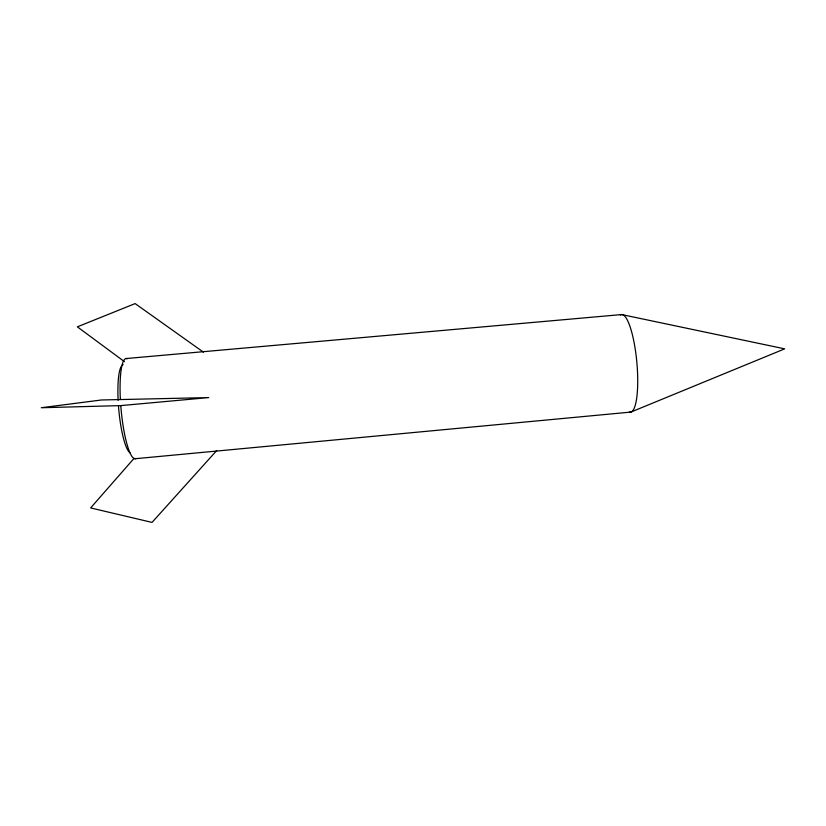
<?xml version="1.0" encoding="UTF-8"?>
<svg xmlns="http://www.w3.org/2000/svg" width="826" height="826" viewBox="0 0 826 826"><rect width="100%" height="100%" fill="white"/><g stroke="black" fill="none" stroke-linecap="round" stroke-linejoin="round"><path stroke-width="1.24" d="M134.142 458.265L90.633 507.928L152.036 522.404L216.722 450.531M134.906 458.75L630.868 412.081L784.7 348.851L621.71 314.561L125.975 358.556M120.772 405.607L208.73 397.585L101.474 399.98L41.3 407.734L120.772 405.607A50.314 9.602 84.8 0 0 136.135 458.43M203.413 352.144L135.134 303.596L77.345 326.838L124.458 361.654M120.348 398.834A50.314 9.602 84.8 0 1 127.256 358.773M620.326 315.005A48.992 10.872 84.8 0 1 636.805 361.912A48.992 10.872 84.8 0 1 629.433 412.019M129.888 452.731A44.47 8.611 84.8 0 1 118.5 406.289M118.128 400.331A44.47 8.611 84.8 0 1 121.112 366.63M122.103 365.278A44.47 8.611 84.8 0 1 123.177 364.679"/></g></svg>
